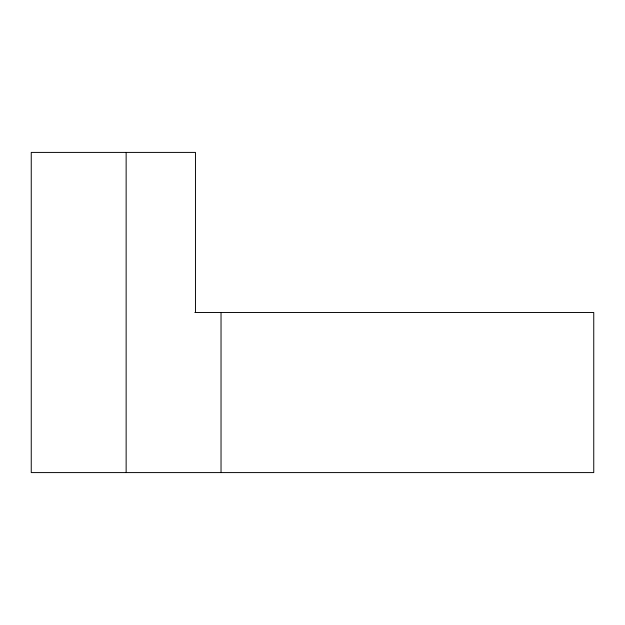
<?xml version="1.0" encoding="UTF-8"?>
<svg xmlns="http://www.w3.org/2000/svg" width="625" height="625" viewBox="0 0 625 625"><rect width="100%" height="100%" fill="white"/><g stroke="black" fill="none" stroke-linecap="round" stroke-linejoin="round"><path stroke-width="0.94" d="M194.852 312.5L593.75 312.5L593.75 472.586L31.25 472.586L31.25 152.414L195.461 152.414L195.461 312.5M221.031 312.5L221.031 472.586M126.141 152.414L126.141 472.586"/></g></svg>
